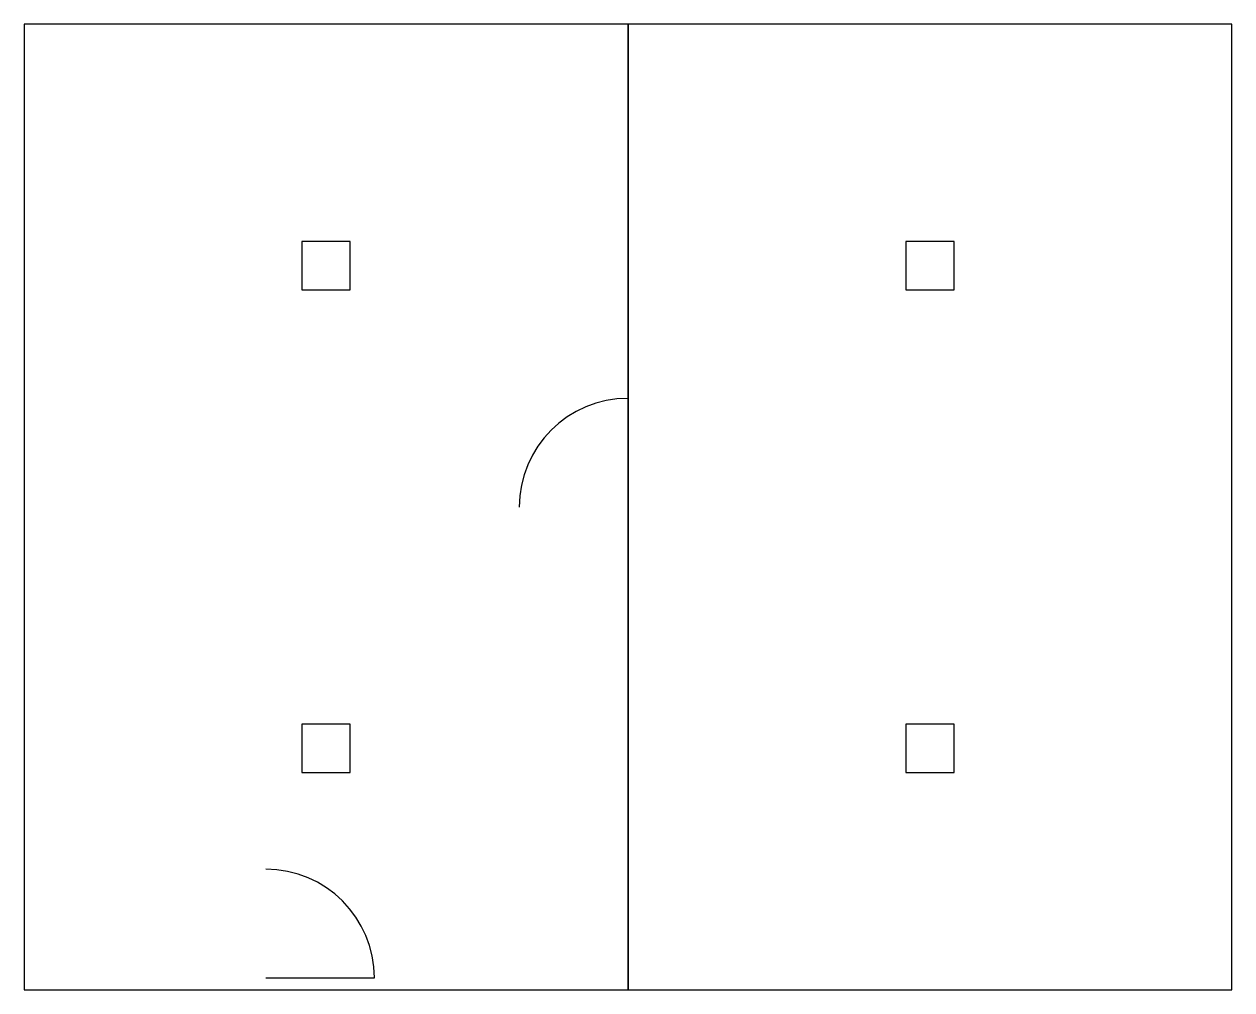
# Model space of a CAD drawing. Header units: millimetres. Extents: x 0 to 10000, y 0 to 8000.
import ezdxf

# ---------------------------------------------------------------- set-up
doc = ezdxf.new("R2010")
doc.units = ezdxf.units.MM
for name, color, linetype in [('A-COLS', 3, 'Continuous'), ('A-DOOR', 5, 'Continuous'), ('A-SLAB', 8, 'Continuous'), ('A-ZONE', 4, 'Continuous')]:
    doc.layers.add(name, color=color, linetype=linetype)

# ---------------------------------------------------------------- blocks, each defined once
blk = doc.blocks.new('COL400')
at = {"layer": 'A-COLS'}
blk.add_lwpolyline([(-200, -200), (200, -200), (200, 200), (-200, 200)], close=True, dxfattribs=at)
blk = doc.blocks.new('DOOR-SW')
at = {"layer": 'A-DOOR'}
blk.add_line((0, 0), (900, 0), dxfattribs=at)
blk.add_arc((0, 0), 900, 0, 90, dxfattribs=at)

msp = doc.modelspace()

# ---------------------------------------------------------------- linework, layer by layer
at = {"layer": 'A-SLAB'}
msp.add_lwpolyline([(0, 0), (10000, 0), (10000, 8000), (0, 8000)], close=True, dxfattribs=at)
at = {"layer": 'A-ZONE'}
for points in [[(0, 0), (5000, 0), (5000, 8000), (0, 8000)], [(5000, 0), (10000, 0), (10000, 8000), (5000, 8000)]]:
    msp.add_lwpolyline(points, close=True, dxfattribs=at)

# ---------------------------------------------------------------- block references
at = {"layer": 'A-COLS'}
for p in [(2500, 6000), (7500, 6000), (2500, 2000), (7500, 2000)]:
    msp.add_blockref('COL400', p, dxfattribs=at)
at = {"layer": 'A-DOOR', "rotation": 90}
msp.add_blockref('DOOR-SW', (5000, 4000), dxfattribs=at)
at = {"layer": 'A-DOOR'}
msp.add_blockref('DOOR-SW', (2000, 100), dxfattribs=at)

doc.saveas('drawing.dxf')
